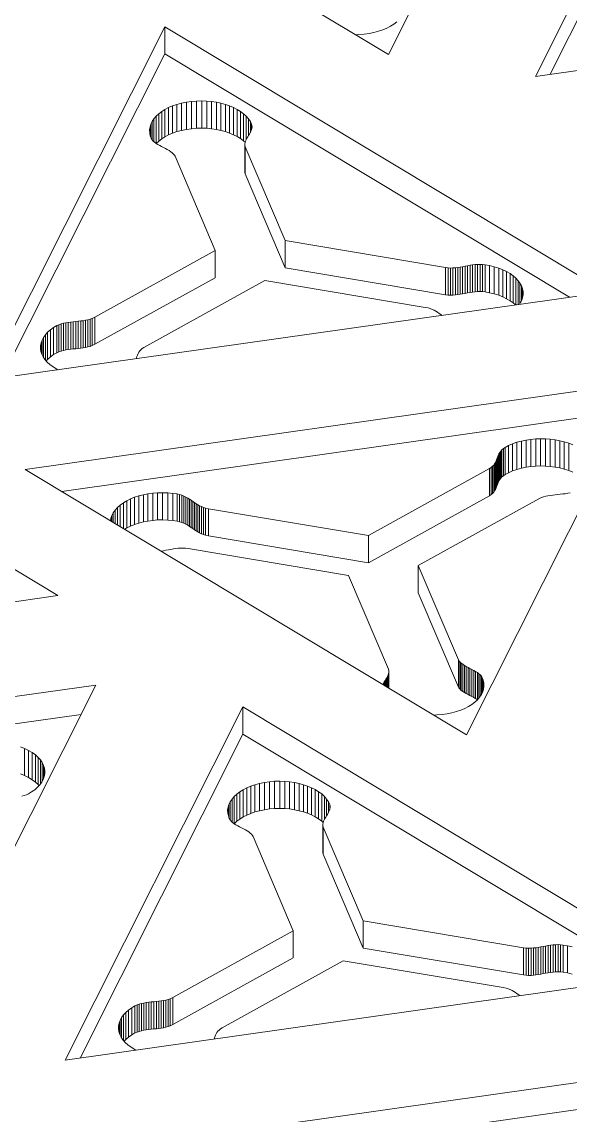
# Model space of a CAD drawing. Header units: inches. Extents: x 4 to 26.1, y 6.7 to 41.9.
# Drawn here: x 12.934 to 13.963, y 15.035 to 17.087 of the extents above; entities that cross this region are included whole.
import ezdxf

# ---------------------------------------------------------------- set-up
doc = ezdxf.new("R2010")
doc.units = ezdxf.units.IN
doc.header["$MEASUREMENT"] = 0
doc.layers.add('rails', color=7, linetype='Continuous', lineweight=35, true_color=0xd4d4d4)

# ---------------------------------------------------------------- blocks, each defined once
blk = doc.blocks.new('A$C382235AA')
at = {"color": 0, "linetype": 'Continuous', "lineweight": 0, "extrusion": (-4.89431e-17, 0.816497, 0.57735)}
for p, q in [((-11.8657, 11.9544), (-12.1992, 11.2913)), ((-11.9231, 11.2503), (-11.5896, 11.9133)), ((-11.5896, 11.8623), (-11.8955, 11.2542)), ((-12.1992, 11.2913), (-13.027, 11.7896)), ((-10.7618, 11.415), (-11.9231, 11.2503)), ((-12.1835, 11.3526), (-12.1891, 11.3484)), ((-12.952, 10.6805), (-12.6185, 11.3435)), ((-12.6185, 11.2925), (-12.6185, 11.3435)), ((-12.6185, 11.3435), (-11.7907, 10.8452)), ((-12.2355, 11.3307), (-12.245, 11.3294)), ((-12.2264, 11.3326), (-12.2355, 11.3307)), ((-12.2177, 11.3349), (-12.2264, 11.3326)), ((-12.2097, 11.3377), (-12.2177, 11.3349)), ((-12.2022, 11.3409), (-12.2097, 11.3377)), ((-12.1953, 11.3445), (-12.2022, 11.3409)), ((-12.1891, 11.3484), (-12.1953, 11.3445)), ((-12.2546, 11.3286), (-12.2609, 11.3284)), ((-12.245, 11.3294), (-12.2546, 11.3286)), ((-12.6185, 11.2925), (-12.9244, 10.6844)), ((-11.8593, 10.8355), (-12.6185, 11.2925)), ((-12.6247, 11.1841), (-12.6185, 11.188)), ((-12.6185, 11.188), (-12.6116, 11.1916)), ((-12.6185, 11.137), (-12.6185, 11.188)), ((-12.6116, 11.1916), (-12.6041, 11.1947)), ((-12.6116, 11.1405), (-12.6116, 11.1916)), ((-12.6041, 11.1947), (-12.596, 11.1975)), ((-12.6041, 11.1437), (-12.6041, 11.1947)), ((-12.596, 11.1975), (-12.5874, 11.1999)), ((-12.596, 11.1465), (-12.596, 11.1975)), ((-12.5874, 11.1999), (-12.5783, 11.2017)), ((-12.5874, 11.1488), (-12.5874, 11.1999)), ((-12.5783, 11.2017), (-12.5687, 11.2031)), ((-12.5783, 11.1507), (-12.5783, 11.2017)), ((-12.5687, 11.2031), (-12.5591, 11.2039)), ((-12.5687, 11.1521), (-12.5687, 11.2031)), ((-12.5591, 11.2039), (-12.5496, 11.2041)), ((-12.5591, 11.1528), (-12.5591, 11.2039)), ((-12.5496, 11.1531), (-12.5496, 11.2041)), ((-12.5496, 11.2041), (-12.5402, 11.2038)), ((-12.5402, 11.1528), (-12.5402, 11.2038)), ((-12.5402, 11.2038), (-12.531, 11.203)), ((-12.531, 11.152), (-12.531, 11.203)), ((-12.531, 11.203), (-12.5221, 11.2017)), ((-12.5221, 11.1506), (-12.5221, 11.2017)), ((-12.5221, 11.2017), (-12.5134, 11.1999)), ((-12.5134, 11.1488), (-12.5134, 11.1999)), ((-12.5134, 11.1999), (-12.5051, 11.1976)), ((-12.5051, 11.1466), (-12.5051, 11.1976)), ((-12.5051, 11.1976), (-12.4972, 11.1949)), ((-12.4972, 11.1439), (-12.4972, 11.1949)), ((-12.4972, 11.1949), (-12.4898, 11.1918)), ((-12.4898, 11.1408), (-12.4898, 11.1918)), ((-12.4898, 11.1918), (-12.4829, 11.1883)), ((-12.4829, 11.1373), (-12.4829, 11.1883)), ((-12.4829, 11.1883), (-12.4766, 11.1844)), ((-12.6425, 11.1657), (-12.6392, 11.1706)), ((-12.6392, 11.1706), (-12.6351, 11.1754)), ((-12.6392, 11.1277), (-12.6392, 11.1706)), ((-12.6351, 11.1754), (-12.6303, 11.1799)), ((-12.6351, 11.1244), (-12.6351, 11.1754)), ((-12.6303, 11.1799), (-12.6247, 11.1841)), ((-12.6303, 11.1288), (-12.6303, 11.1799)), ((-12.6247, 11.1331), (-12.6247, 11.1841)), ((-12.4766, 11.1334), (-12.4766, 11.1844)), ((-12.4766, 11.1844), (-12.4709, 11.1802)), ((-12.4709, 11.1292), (-12.4709, 11.1802)), ((-12.4709, 11.1802), (-12.4659, 11.1756)), ((-12.4659, 11.1321), (-12.4659, 11.1756)), ((-12.4659, 11.1756), (-12.4617, 11.1707)), ((-12.4617, 11.1393), (-12.4617, 11.1707)), ((-12.4617, 11.1707), (-12.4582, 11.1655)), ((-12.6474, 11.1499), (-12.6466, 11.1553)), ((-12.6472, 11.1444), (-12.6474, 11.1499)), ((-12.6466, 11.1553), (-12.645, 11.1606)), ((-12.6466, 11.1415), (-12.6466, 11.1553)), ((-12.645, 11.1606), (-12.6425, 11.1657)), ((-12.645, 11.1359), (-12.645, 11.1606)), ((-12.6425, 11.1312), (-12.6425, 11.1657)), ((-12.596, 11.1465), (-12.6041, 11.1437)), ((-12.5874, 11.1488), (-12.596, 11.1465)), ((-12.5783, 11.1507), (-12.5874, 11.1488)), ((-12.5687, 11.1521), (-12.5783, 11.1507)), ((-12.5591, 11.1528), (-12.5687, 11.1521)), ((-12.5496, 11.1531), (-12.5591, 11.1528)), ((-12.5402, 11.1528), (-12.5496, 11.1531)), ((-12.531, 11.152), (-12.5402, 11.1528)), ((-12.5221, 11.1506), (-12.531, 11.152)), ((-12.5134, 11.1488), (-12.5221, 11.1506)), ((-12.5051, 11.1466), (-12.5134, 11.1488)), ((-12.4972, 11.1439), (-12.5051, 11.1466)), ((-12.4572, 11.1471), (-12.4586, 11.1445)), ((-12.4582, 11.1452), (-12.4582, 11.1655)), ((-12.4582, 11.1655), (-12.4559, 11.1607)), ((-12.4561, 11.1498), (-12.4572, 11.1471)), ((-12.4554, 11.1525), (-12.4561, 11.1498)), ((-12.4559, 11.1506), (-12.4559, 11.1607)), ((-12.4559, 11.1607), (-12.4552, 11.1579)), ((-12.455, 11.1552), (-12.4554, 11.1525)), ((-12.4552, 11.154), (-12.4552, 11.1579)), ((-12.4552, 11.1579), (-12.455, 11.1552)), ((-12.6461, 11.1389), (-12.6472, 11.1444)), ((-12.6443, 11.134), (-12.6461, 11.1389)), ((-12.6426, 11.1313), (-12.6443, 11.134)), ((-12.6405, 11.1288), (-12.6426, 11.1313)), ((-12.6379, 11.1265), (-12.6405, 11.1288)), ((-12.635, 11.1243), (-12.6379, 11.1265)), ((-12.6303, 11.1288), (-12.6351, 11.1244)), ((-12.6247, 11.1331), (-12.6303, 11.1288)), ((-12.6185, 11.137), (-12.6247, 11.1331)), ((-12.6116, 11.1405), (-12.6185, 11.137)), ((-12.6041, 11.1437), (-12.6116, 11.1405)), ((-12.4898, 11.1408), (-12.4972, 11.1439)), ((-12.4829, 11.1373), (-12.4898, 11.1408)), ((-12.4766, 11.1334), (-12.4829, 11.1373)), ((-12.4709, 11.1292), (-12.4766, 11.1334)), ((-12.4681, 11.1266), (-12.4709, 11.1292)), ((-12.4683, 11.1262), (-12.4687, 11.1236)), ((-12.4674, 11.1288), (-12.4683, 11.1262)), ((-12.4663, 11.1314), (-12.4674, 11.1288)), ((-12.4649, 11.134), (-12.4663, 11.1314)), ((-12.4633, 11.1366), (-12.4649, 11.134)), ((-12.4617, 11.1392), (-12.4633, 11.1366)), ((-12.4601, 11.1418), (-12.4617, 11.1392)), ((-12.4586, 11.1445), (-12.4601, 11.1418)), ((-12.6318, 11.1223), (-12.635, 11.1243)), ((-12.6284, 11.1203), (-12.6318, 11.1223)), ((-12.6248, 11.1184), (-12.6284, 11.1203)), ((-12.6212, 11.1165), (-12.6248, 11.1184)), ((-12.6176, 11.1147), (-12.6212, 11.1165)), ((-12.6141, 11.1128), (-12.6176, 11.1147)), ((-12.6108, 11.1108), (-12.6141, 11.1128)), ((-12.6077, 11.1089), (-12.6108, 11.1108)), ((-12.6049, 11.1068), (-12.6077, 11.1089)), ((-12.6025, 11.1045), (-12.6049, 11.1068)), ((-12.4687, 11.0726), (-12.4687, 11.1236)), ((-12.4687, 11.1236), (-12.4687, 11.121)), ((-12.4687, 11.07), (-12.4687, 11.121)), ((-12.4687, 11.121), (-12.4681, 11.1181)), ((-12.4681, 11.0671), (-12.4681, 11.1181)), ((-12.4681, 11.1181), (-12.393, 10.9419)), ((-12.6005, 11.1022), (-12.6025, 11.1045)), ((-12.5996, 11.1004), (-12.6005, 11.1022)), ((-12.5242, 10.9233), (-12.5996, 11.1004)), ((-12.4687, 11.07), (-12.4687, 11.0726)), ((-12.4681, 11.0671), (-12.4687, 11.07)), ((-12.393, 10.8908), (-12.4681, 11.0671)), ((-12.393, 10.8908), (-12.393, 10.9419)), ((-12.393, 10.9419), (-12.0921, 10.8914)), ((-12.7501, 10.7982), (-12.5242, 10.9233)), ((-12.5242, 10.8723), (-12.5242, 10.9233)), ((-12.0921, 10.8403), (-12.393, 10.8908)), ((-12.0921, 10.8403), (-12.0921, 10.8914)), ((-12.0921, 10.8914), (-12.0871, 10.8907)), ((-12.0871, 10.8397), (-12.0871, 10.8907)), ((-12.0871, 10.8907), (-12.0826, 10.8905)), ((-12.0826, 10.8905), (-12.0781, 10.8906)), ((-12.0826, 10.8395), (-12.0826, 10.8905)), ((-12.0781, 10.8906), (-12.0736, 10.891)), ((-12.0781, 10.8396), (-12.0781, 10.8906)), ((-12.0736, 10.891), (-12.069, 10.8915)), ((-12.0736, 10.8399), (-12.0736, 10.891)), ((-12.069, 10.8915), (-12.0645, 10.8922)), ((-12.069, 10.8405), (-12.069, 10.8915)), ((-12.0645, 10.8922), (-12.0599, 10.893)), ((-12.0645, 10.8412), (-12.0645, 10.8922)), ((-12.0599, 10.893), (-12.0553, 10.8939)), ((-12.0599, 10.842), (-12.0599, 10.893)), ((-12.0553, 10.8939), (-12.0507, 10.8947)), ((-12.0553, 10.8429), (-12.0553, 10.8939)), ((-12.0507, 10.8947), (-12.046, 10.8956)), ((-12.0507, 10.8437), (-12.0507, 10.8947)), ((-12.046, 10.8956), (-12.0414, 10.8963)), ((-12.046, 10.8445), (-12.046, 10.8956)), ((-12.0414, 10.8963), (-12.0367, 10.8968)), ((-12.0414, 10.8452), (-12.0414, 10.8963)), ((-12.0367, 10.8968), (-12.032, 10.8972)), ((-12.0367, 10.8458), (-12.0367, 10.8968)), ((-12.032, 10.8972), (-12.0272, 10.8973)), ((-12.032, 10.8462), (-12.032, 10.8972)), ((-12.0272, 10.8463), (-12.0272, 10.8973)), ((-12.0272, 10.8973), (-12.0224, 10.8972)), ((-12.0224, 10.8461), (-12.0224, 10.8972)), ((-12.0224, 10.8972), (-12.0176, 10.8966)), ((-12.0176, 10.8456), (-12.0176, 10.8966)), ((-12.0176, 10.8966), (-12.0094, 10.8951)), ((-12.0094, 10.8441), (-12.0094, 10.8951)), ((-12.0094, 10.8951), (-12.0006, 10.8929)), ((-12.0006, 10.8419), (-12.0006, 10.8929)), ((-12.0006, 10.8929), (-11.9923, 10.8903)), ((-11.9923, 10.8392), (-11.9923, 10.8903)), ((-11.9923, 10.8903), (-11.9846, 10.8872)), ((-11.9846, 10.8362), (-11.9846, 10.8872)), ((-11.9846, 10.8872), (-11.9775, 10.8837)), ((-11.9775, 10.8327), (-11.9775, 10.8837)), ((-11.9775, 10.8837), (-11.971, 10.8799)), ((-11.971, 10.8289), (-11.971, 10.8799)), ((-11.971, 10.8799), (-11.9652, 10.8758)), ((-12.5242, 10.8723), (-12.7501, 10.7472)), ((-12.4309, 10.867), (-12.6579, 10.7413)), ((-12.1302, 10.8166), (-12.4309, 10.867)), ((-11.9652, 10.8248), (-11.9652, 10.8758)), ((-11.9652, 10.8758), (-11.9602, 10.8714)), ((-11.9602, 10.8212), (-11.9602, 10.8714)), ((-11.9602, 10.8714), (-11.9558, 10.8667)), ((-11.9558, 10.8218), (-11.9558, 10.8667)), ((-11.9558, 10.8667), (-11.9523, 10.8618)), ((-11.9523, 10.8236), (-11.9523, 10.8618)), ((-11.9523, 10.8618), (-11.9496, 10.8568)), ((-11.7907, 10.8452), (-12.952, 10.6805)), ((-12.0871, 10.8397), (-12.0921, 10.8403)), ((-12.0826, 10.8395), (-12.0871, 10.8397)), ((-12.0781, 10.8396), (-12.0826, 10.8395)), ((-12.0736, 10.8399), (-12.0781, 10.8396)), ((-12.069, 10.8405), (-12.0736, 10.8399)), ((-12.0645, 10.8412), (-12.069, 10.8405)), ((-12.0599, 10.842), (-12.0645, 10.8412)), ((-12.0553, 10.8429), (-12.0599, 10.842)), ((-12.0507, 10.8437), (-12.0553, 10.8429)), ((-12.046, 10.8445), (-12.0507, 10.8437)), ((-12.0414, 10.8452), (-12.046, 10.8445)), ((-12.0367, 10.8458), (-12.0414, 10.8452)), ((-12.032, 10.8462), (-12.0367, 10.8458)), ((-12.0272, 10.8463), (-12.032, 10.8462)), ((-12.0224, 10.8461), (-12.0272, 10.8463)), ((-12.0176, 10.8456), (-12.0224, 10.8461)), ((-12.0094, 10.8441), (-12.0176, 10.8456)), ((-12.0006, 10.8419), (-12.0094, 10.8441)), ((-11.9923, 10.8392), (-12.0006, 10.8419)), ((-11.9846, 10.8362), (-11.9923, 10.8392)), ((-11.9496, 10.8288), (-11.9496, 10.8568)), ((-11.9496, 10.8568), (-11.9476, 10.8515)), ((-11.9476, 10.8341), (-11.9476, 10.8515)), ((-11.9476, 10.8515), (-11.9466, 10.8462)), ((-11.9465, 10.8408), (-11.9473, 10.8353)), ((-11.9466, 10.8399), (-11.9466, 10.8462)), ((-11.9466, 10.8462), (-11.9465, 10.8408)), ((-11.9775, 10.8327), (-11.9846, 10.8362)), ((-11.971, 10.8289), (-11.9775, 10.8327)), ((-11.9652, 10.8248), (-11.971, 10.8289)), ((-11.961, 10.8211), (-11.9652, 10.8248)), ((-11.9518, 10.8244), (-11.9533, 10.8222)), ((-11.949, 10.8298), (-11.9518, 10.8244)), ((-11.9473, 10.8353), (-11.949, 10.8298)), ((-12.7553, 10.7958), (-12.7501, 10.7982)), ((-12.7501, 10.7472), (-12.7501, 10.7982)), ((-12.1248, 10.8155), (-12.1302, 10.8166)), ((-12.1208, 10.8143), (-12.1248, 10.8155)), ((-12.1171, 10.8128), (-12.1208, 10.8143)), ((-12.1136, 10.8111), (-12.1171, 10.8128)), ((-12.1103, 10.8093), (-12.1136, 10.8111)), ((-12.1071, 10.8073), (-12.1103, 10.8093)), ((-12.104, 10.8052), (-12.1071, 10.8073)), ((-12.1009, 10.8031), (-12.104, 10.8052)), ((-12.0987, 10.8015), (-12.1009, 10.8031)), ((-12.8334, 10.7745), (-12.8274, 10.7788)), ((-12.8274, 10.7788), (-12.8213, 10.7824)), ((-12.8274, 10.7278), (-12.8274, 10.7788)), ((-12.8213, 10.7824), (-12.8175, 10.7841)), ((-12.8213, 10.7314), (-12.8213, 10.7824)), ((-12.8175, 10.7841), (-12.8134, 10.7856)), ((-12.8175, 10.7331), (-12.8175, 10.7841)), ((-12.8134, 10.7856), (-12.8091, 10.7867)), ((-12.8134, 10.7345), (-12.8134, 10.7856)), ((-12.8091, 10.7867), (-12.8047, 10.7877)), ((-12.8091, 10.7357), (-12.8091, 10.7867)), ((-12.8047, 10.7877), (-12.8001, 10.7884)), ((-12.8047, 10.7366), (-12.8047, 10.7877)), ((-12.8001, 10.7884), (-12.7954, 10.789)), ((-12.8001, 10.7374), (-12.8001, 10.7884)), ((-12.7954, 10.789), (-12.7907, 10.7896)), ((-12.7954, 10.738), (-12.7954, 10.789)), ((-12.7907, 10.7896), (-12.7859, 10.79)), ((-12.7907, 10.7385), (-12.7907, 10.7896)), ((-12.7859, 10.79), (-12.7812, 10.7905)), ((-12.7859, 10.739), (-12.7859, 10.79)), ((-12.7812, 10.7905), (-12.7765, 10.791)), ((-12.7812, 10.7395), (-12.7812, 10.7905)), ((-12.7765, 10.791), (-12.7719, 10.7916)), ((-12.7765, 10.74), (-12.7765, 10.791)), ((-12.7719, 10.7916), (-12.7675, 10.7924)), ((-12.7719, 10.7406), (-12.7719, 10.7916)), ((-12.7675, 10.7924), (-12.7632, 10.7933)), ((-12.7675, 10.7413), (-12.7675, 10.7924)), ((-12.7632, 10.7933), (-12.7591, 10.7944)), ((-12.7632, 10.7422), (-12.7632, 10.7933)), ((-12.7591, 10.7944), (-12.7553, 10.7958)), ((-12.7591, 10.7433), (-12.7591, 10.7944)), ((-12.7553, 10.7447), (-12.7553, 10.7958)), ((-13.6474, 10.7738), (-12.8196, 10.2755)), ((-12.8492, 10.7551), (-12.8465, 10.7602)), ((-12.8465, 10.7602), (-12.843, 10.7652)), ((-12.8465, 10.7228), (-12.8465, 10.7602)), ((-12.843, 10.7652), (-12.8387, 10.7699)), ((-12.843, 10.7178), (-12.843, 10.7652)), ((-12.8387, 10.7699), (-12.8334, 10.7745)), ((-12.8387, 10.7189), (-12.8387, 10.7699)), ((-12.8334, 10.7235), (-12.8334, 10.7745)), ((-12.852, 10.7446), (-12.851, 10.7499)), ((-12.852, 10.7387), (-12.852, 10.7446)), ((-12.852, 10.7393), (-12.852, 10.7446)), ((-12.8513, 10.734), (-12.852, 10.7393)), ((-12.851, 10.7499), (-12.8492, 10.7551)), ((-12.851, 10.7332), (-12.851, 10.7499)), ((-12.8492, 10.728), (-12.8492, 10.7551)), ((-12.8091, 10.7357), (-12.8134, 10.7345)), ((-12.8047, 10.7366), (-12.8091, 10.7357)), ((-12.8001, 10.7374), (-12.8047, 10.7366)), ((-12.7954, 10.738), (-12.8001, 10.7374)), ((-12.7907, 10.7385), (-12.7954, 10.738)), ((-12.7859, 10.739), (-12.7907, 10.7385)), ((-12.7812, 10.7395), (-12.7859, 10.739)), ((-12.7765, 10.74), (-12.7812, 10.7395)), ((-12.7719, 10.7406), (-12.7765, 10.74)), ((-12.7675, 10.7413), (-12.7719, 10.7406)), ((-12.7632, 10.7422), (-12.7675, 10.7413)), ((-12.7591, 10.7433), (-12.7632, 10.7422)), ((-12.7553, 10.7447), (-12.7591, 10.7433)), ((-12.7501, 10.7472), (-12.7553, 10.7447)), ((-12.6636, 10.737), (-12.6657, 10.7347)), ((-12.6611, 10.7392), (-12.6636, 10.737)), ((-12.6579, 10.7413), (-12.6611, 10.7392)), ((-12.8496, 10.7288), (-12.8513, 10.734)), ((-12.8471, 10.7237), (-12.8496, 10.7288)), ((-12.8438, 10.7187), (-12.8471, 10.7237)), ((-12.8395, 10.7138), (-12.8438, 10.7187)), ((-12.8387, 10.7189), (-12.8414, 10.7159)), ((-12.8334, 10.7235), (-12.8387, 10.7189)), ((-12.8274, 10.7278), (-12.8334, 10.7235)), ((-12.8213, 10.7314), (-12.8274, 10.7278)), ((-12.8175, 10.7331), (-12.8213, 10.7314)), ((-12.8134, 10.7345), (-12.8175, 10.7331)), ((-12.6722, 10.7217), (-12.6728, 10.7201)), ((-12.6712, 10.7244), (-12.6722, 10.7217)), ((-12.6701, 10.7271), (-12.6712, 10.7244)), ((-12.6689, 10.7297), (-12.6701, 10.7271)), ((-12.6674, 10.7323), (-12.6689, 10.7297)), ((-12.6657, 10.7347), (-12.6674, 10.7323)), ((-12.8344, 10.7092), (-12.8395, 10.7138)), ((-12.8284, 10.7048), (-12.8344, 10.7092)), ((-12.8216, 10.7007), (-12.8284, 10.7048)), ((-12.819, 10.6994), (-12.8216, 10.7007)), ((-12.8806, 10.5124), (-11.7193, 10.6771)), ((-11.7193, 10.6771), (-12.0528, 10.0141)), ((-11.747, 10.6222), (-12.812, 10.4711)), ((-11.9861, 10.5493), (-11.9835, 10.5516)), ((-11.9835, 10.5516), (-11.9803, 10.5537)), ((-11.9835, 10.5005), (-11.9835, 10.5516)), ((-11.9803, 10.5537), (-11.9739, 10.5571)), ((-11.9803, 10.5027), (-11.9803, 10.5537)), ((-11.9739, 10.5571), (-11.9661, 10.5604)), ((-11.9739, 10.506), (-11.9739, 10.5571)), ((-11.9661, 10.5604), (-11.958, 10.5632)), ((-11.9661, 10.5094), (-11.9661, 10.5604)), ((-11.958, 10.5632), (-11.9495, 10.5655)), ((-11.958, 10.5122), (-11.958, 10.5632)), ((-11.9495, 10.5655), (-11.9408, 10.5674)), ((-11.9495, 10.5145), (-11.9495, 10.5655)), ((-11.9408, 10.5674), (-11.9319, 10.5687)), ((-11.9408, 10.5163), (-11.9408, 10.5674)), ((-11.9319, 10.5687), (-11.9228, 10.5695)), ((-11.9319, 10.5177), (-11.9319, 10.5687)), ((-11.9228, 10.5695), (-11.9136, 10.5698)), ((-11.9228, 10.5185), (-11.9228, 10.5695)), ((-11.9136, 10.5188), (-11.9136, 10.5698)), ((-11.9136, 10.5698), (-11.9045, 10.5697)), ((-11.9045, 10.5186), (-11.9045, 10.5697)), ((-11.9045, 10.5697), (-11.8954, 10.569)), ((-11.8954, 10.518), (-11.8954, 10.569)), ((-11.8954, 10.569), (-11.8864, 10.5678)), ((-11.8864, 10.5168), (-11.8864, 10.5678)), ((-11.8864, 10.5678), (-11.8776, 10.5662)), ((-11.8776, 10.5151), (-11.8776, 10.5662)), ((-11.8776, 10.5662), (-11.8691, 10.564)), ((-11.8691, 10.513), (-11.8691, 10.564)), ((-11.8691, 10.564), (-11.8608, 10.5614)), ((-11.8608, 10.5103), (-11.8608, 10.5614)), ((-11.8608, 10.5614), (-11.853, 10.5582)), ((-11.9972, 10.5282), (-11.9961, 10.5309)), ((-11.9961, 10.5309), (-11.9951, 10.5336)), ((-11.9961, 10.4798), (-11.9961, 10.5309)), ((-11.9951, 10.5336), (-11.9941, 10.5363)), ((-11.9951, 10.4825), (-11.9951, 10.5336)), ((-11.9941, 10.5363), (-11.993, 10.539)), ((-11.9941, 10.4853), (-11.9941, 10.5363)), ((-11.993, 10.539), (-11.9917, 10.5417)), ((-11.993, 10.488), (-11.993, 10.539)), ((-11.9917, 10.5417), (-11.9902, 10.5443)), ((-11.9917, 10.4907), (-11.9917, 10.5417)), ((-11.9902, 10.5443), (-11.9883, 10.5468)), ((-11.9902, 10.4933), (-11.9902, 10.5443)), ((-11.9883, 10.5468), (-11.9861, 10.5493)), ((-11.9883, 10.4958), (-11.9883, 10.5468)), ((-11.9861, 10.4982), (-11.9861, 10.5493)), ((-12.0528, 10.0141), (-12.8806, 10.5124)), ((-12.2364, 10.3882), (-12.0094, 10.5139)), ((-12.0094, 10.5139), (-12.0062, 10.5161)), ((-12.0094, 10.4629), (-12.0094, 10.5139)), ((-12.0062, 10.5161), (-12.0037, 10.5182)), ((-12.0062, 10.465), (-12.0062, 10.5161)), ((-12.0037, 10.5182), (-12.0016, 10.5206)), ((-12.0037, 10.4672), (-12.0037, 10.5182)), ((-12.0016, 10.5206), (-11.9999, 10.523)), ((-12.0016, 10.4695), (-12.0016, 10.5206)), ((-11.9999, 10.523), (-11.9984, 10.5256)), ((-11.9999, 10.472), (-11.9999, 10.523)), ((-11.9984, 10.5256), (-11.9972, 10.5282)), ((-11.9984, 10.4745), (-11.9984, 10.5256)), ((-11.9972, 10.4771), (-11.9972, 10.5282)), ((-11.958, 10.5122), (-11.9661, 10.5094)), ((-11.9495, 10.5145), (-11.958, 10.5122)), ((-11.9408, 10.5163), (-11.9495, 10.5145)), ((-11.9319, 10.5177), (-11.9408, 10.5163)), ((-11.9228, 10.5185), (-11.9319, 10.5177)), ((-11.9136, 10.5188), (-11.9228, 10.5185)), ((-11.9045, 10.5186), (-11.9136, 10.5188)), ((-11.8954, 10.518), (-11.9045, 10.5186)), ((-11.8864, 10.5168), (-11.8954, 10.518)), ((-11.8776, 10.5151), (-11.8864, 10.5168)), ((-11.8691, 10.513), (-11.8776, 10.5151)), ((-11.8608, 10.5103), (-11.8691, 10.513)), ((-11.853, 10.5072), (-11.8608, 10.5103)), ((-11.9917, 10.4907), (-11.993, 10.488)), ((-11.9902, 10.4933), (-11.9917, 10.4907)), ((-11.9883, 10.4958), (-11.9902, 10.4933)), ((-11.9861, 10.4982), (-11.9883, 10.4958)), ((-11.9835, 10.5005), (-11.9861, 10.4982)), ((-11.9803, 10.5027), (-11.9835, 10.5005)), ((-11.9739, 10.506), (-11.9803, 10.5027)), ((-11.9661, 10.5094), (-11.9739, 10.506)), ((-12.6323, 10.4684), (-12.6229, 10.4686)), ((-12.6229, 10.4176), (-12.6229, 10.4686)), ((-12.6229, 10.4686), (-12.6134, 10.4683)), ((-12.0016, 10.4695), (-12.0037, 10.4672)), ((-11.9999, 10.472), (-12.0016, 10.4695)), ((-11.9984, 10.4745), (-11.9999, 10.472)), ((-11.9972, 10.4771), (-11.9984, 10.4745)), ((-11.9961, 10.4798), (-11.9972, 10.4771)), ((-11.9951, 10.4825), (-11.9961, 10.4798)), ((-11.9941, 10.4853), (-11.9951, 10.4825)), ((-11.993, 10.488), (-11.9941, 10.4853)), ((-11.8582, 10.4685), (-11.8626, 10.4676)), ((-12.7023, 10.4455), (-12.6965, 10.4497)), ((-12.6965, 10.4497), (-12.69, 10.4535)), ((-12.6965, 10.4016), (-12.6965, 10.4497)), ((-12.69, 10.4535), (-12.683, 10.457)), ((-12.69, 10.4025), (-12.69, 10.4535)), ((-12.683, 10.457), (-12.6755, 10.46)), ((-12.683, 10.4059), (-12.683, 10.457)), ((-12.6755, 10.46), (-12.6675, 10.4626)), ((-12.6755, 10.409), (-12.6755, 10.46)), ((-12.6675, 10.4626), (-12.6591, 10.4648)), ((-12.6675, 10.4116), (-12.6675, 10.4626)), ((-12.6591, 10.4648), (-12.6504, 10.4665)), ((-12.6591, 10.4137), (-12.6591, 10.4648)), ((-12.6504, 10.4665), (-12.6415, 10.4677)), ((-12.6504, 10.4154), (-12.6504, 10.4665)), ((-12.6415, 10.4677), (-12.6323, 10.4684)), ((-12.6415, 10.4167), (-12.6415, 10.4677)), ((-12.6323, 10.4174), (-12.6323, 10.4684)), ((-12.6134, 10.4173), (-12.6134, 10.4683)), ((-12.6134, 10.4683), (-12.6039, 10.4674)), ((-12.6039, 10.4164), (-12.6039, 10.4674)), ((-12.6039, 10.4674), (-12.5956, 10.4662)), ((-12.5956, 10.4151), (-12.5956, 10.4662)), ((-12.5956, 10.4662), (-12.591, 10.4651)), ((-12.591, 10.4141), (-12.591, 10.4651)), ((-12.591, 10.4651), (-12.5868, 10.4638)), ((-12.5868, 10.4128), (-12.5868, 10.4638)), ((-12.5868, 10.4638), (-12.5829, 10.4622)), ((-12.5829, 10.4112), (-12.5829, 10.4622)), ((-12.5829, 10.4622), (-12.5793, 10.4604)), ((-12.5793, 10.4094), (-12.5793, 10.4604)), ((-12.5793, 10.4604), (-12.5759, 10.4585)), ((-12.5759, 10.4075), (-12.5759, 10.4585)), ((-12.5759, 10.4585), (-12.5726, 10.4565)), ((-12.5726, 10.4054), (-12.5726, 10.4565)), ((-12.5726, 10.4565), (-12.5695, 10.4544)), ((-12.5695, 10.4033), (-12.5695, 10.4544)), ((-12.5695, 10.4544), (-12.5664, 10.4522)), ((-12.5664, 10.4012), (-12.5664, 10.4522)), ((-12.5664, 10.4522), (-12.5633, 10.4501)), ((-12.5633, 10.399), (-12.5633, 10.4501)), ((-12.5633, 10.4501), (-12.5602, 10.448)), ((-12.0094, 10.4629), (-12.2364, 10.3372)), ((-11.9172, 10.457), (-12.1431, 10.3319)), ((-12.0062, 10.465), (-12.0094, 10.4629)), ((-12.0037, 10.4672), (-12.0062, 10.465)), ((-11.912, 10.4595), (-11.9172, 10.457)), ((-11.9081, 10.4609), (-11.912, 10.4595)), ((-11.9041, 10.462), (-11.9081, 10.4609)), ((-11.8998, 10.4629), (-11.9041, 10.462)), ((-11.8954, 10.4636), (-11.8998, 10.4629)), ((-11.8908, 10.4642), (-11.8954, 10.4636)), ((-11.8861, 10.4647), (-11.8908, 10.4642)), ((-11.8814, 10.4652), (-11.8861, 10.4647)), ((-11.8766, 10.4657), (-11.8814, 10.4652)), ((-11.8719, 10.4662), (-11.8766, 10.4657)), ((-11.8672, 10.4668), (-11.8719, 10.4662)), ((-11.8626, 10.4676), (-11.8672, 10.4668)), ((-12.7183, 10.4255), (-12.7155, 10.4309)), ((-12.7155, 10.4309), (-12.7119, 10.4361)), ((-12.7155, 10.413), (-12.7155, 10.4309)), ((-12.7119, 10.4361), (-12.7075, 10.441)), ((-12.7119, 10.4108), (-12.7119, 10.4361)), ((-12.7075, 10.441), (-12.7023, 10.4455)), ((-12.7075, 10.4082), (-12.7075, 10.441)), ((-12.7023, 10.4051), (-12.7023, 10.4455)), ((-12.5602, 10.3969), (-12.5602, 10.448)), ((-12.5602, 10.448), (-12.557, 10.446)), ((-12.557, 10.395), (-12.557, 10.446)), ((-12.557, 10.446), (-12.5537, 10.4441)), ((-12.5537, 10.3931), (-12.5537, 10.4441)), ((-12.5537, 10.4441), (-12.5502, 10.4424)), ((-12.5502, 10.3914), (-12.5502, 10.4424)), ((-12.5502, 10.4424), (-12.5464, 10.441)), ((-12.5464, 10.3899), (-12.5464, 10.441)), ((-12.5464, 10.441), (-12.5425, 10.4398)), ((-12.5425, 10.3887), (-12.5425, 10.4398)), ((-12.5425, 10.4398), (-12.5371, 10.4386)), ((-12.5371, 10.3876), (-12.5371, 10.4386)), ((-12.5371, 10.4386), (-12.2364, 10.3882)), ((-12.7206, 10.4161), (-12.72, 10.42)), ((-12.72, 10.42), (-12.7183, 10.4255)), ((-12.72, 10.4157), (-12.72, 10.42)), ((-12.7183, 10.4146), (-12.7183, 10.4255)), ((-12.6755, 10.409), (-12.683, 10.4059)), ((-12.6675, 10.4116), (-12.6755, 10.409)), ((-12.6591, 10.4137), (-12.6675, 10.4116)), ((-12.6504, 10.4154), (-12.6591, 10.4137)), ((-12.6415, 10.4167), (-12.6504, 10.4154)), ((-12.6323, 10.4174), (-12.6415, 10.4167)), ((-12.6229, 10.4176), (-12.6323, 10.4174)), ((-12.6134, 10.4173), (-12.6229, 10.4176)), ((-12.6039, 10.4164), (-12.6134, 10.4173)), ((-12.5956, 10.4151), (-12.6039, 10.4164)), ((-12.591, 10.4141), (-12.5956, 10.4151)), ((-12.5868, 10.4128), (-12.591, 10.4141)), ((-12.5829, 10.4112), (-12.5868, 10.4128)), ((-12.5793, 10.4094), (-12.5829, 10.4112)), ((-12.5759, 10.4075), (-12.5793, 10.4094)), ((-12.5726, 10.4054), (-12.5759, 10.4075)), ((-12.69, 10.4025), (-12.6941, 10.4001)), ((-12.683, 10.4059), (-12.69, 10.4025)), ((-12.5695, 10.4033), (-12.5726, 10.4054)), ((-12.5664, 10.4012), (-12.5695, 10.4033)), ((-12.5633, 10.399), (-12.5664, 10.4012)), ((-12.5602, 10.3969), (-12.5633, 10.399)), ((-12.557, 10.395), (-12.5602, 10.3969)), ((-12.5537, 10.3931), (-12.557, 10.395)), ((-12.5502, 10.3914), (-12.5537, 10.3931)), ((-12.5464, 10.3899), (-12.5502, 10.3914)), ((-12.5425, 10.3887), (-12.5464, 10.3899)), ((-12.5371, 10.3876), (-12.5425, 10.3887)), ((-12.2364, 10.3372), (-12.5371, 10.3876)), ((-12.2364, 10.3372), (-12.2364, 10.3882)), ((-12.6212, 10.3597), (-12.6258, 10.359)), ((-12.6166, 10.3605), (-12.6212, 10.3597)), ((-12.612, 10.3614), (-12.6166, 10.3605)), ((-12.6074, 10.3622), (-12.612, 10.3614)), ((-12.6028, 10.363), (-12.6074, 10.3622)), ((-12.5983, 10.3638), (-12.6028, 10.363)), ((-12.5937, 10.3643), (-12.5983, 10.3638)), ((-12.5892, 10.3646), (-12.5937, 10.3643)), ((-12.5847, 10.3647), (-12.5892, 10.3646)), ((-12.5802, 10.3645), (-12.5847, 10.3647)), ((-12.5752, 10.3639), (-12.5802, 10.3645)), ((-12.2743, 10.3134), (-12.5752, 10.3639)), ((-12.1431, 10.2809), (-12.1431, 10.3319)), ((-12.1431, 10.3319), (-12.0677, 10.1549)), ((-12.1992, 10.1372), (-12.2743, 10.3134)), ((-12.8196, 10.2755), (-13.9809, 10.1107)), ((-12.0677, 10.1038), (-12.1431, 10.2809)), ((-12.0677, 10.1038), (-12.0677, 10.1549)), ((-12.0677, 10.1549), (-12.0668, 10.1531)), ((-12.0668, 10.102), (-12.0668, 10.1531)), ((-12.0668, 10.1531), (-12.0648, 10.1507)), ((-12.0648, 10.0997), (-12.0648, 10.1507)), ((-12.0648, 10.1507), (-12.0624, 10.1485)), ((-12.0624, 10.0975), (-12.0624, 10.1485)), ((-12.0624, 10.1485), (-12.0596, 10.1464)), ((-12.0596, 10.0954), (-12.0596, 10.1464)), ((-12.0596, 10.1464), (-12.0565, 10.1444)), ((-12.0565, 10.0934), (-12.0565, 10.1444)), ((-12.0565, 10.1444), (-12.0532, 10.1425)), ((-12.0532, 10.0915), (-12.0532, 10.1425)), ((-12.0532, 10.1425), (-12.0497, 10.1406)), ((-12.0497, 10.0896), (-12.0497, 10.1406)), ((-12.0497, 10.1406), (-12.0461, 10.1387)), ((-12.204, 10.1186), (-12.2024, 10.1212)), ((-12.2024, 10.1212), (-12.201, 10.1238)), ((-12.2024, 10.1042), (-12.2024, 10.1212)), ((-12.201, 10.1238), (-12.1999, 10.1264)), ((-12.201, 10.1033), (-12.201, 10.1238)), ((-12.1999, 10.1264), (-12.199, 10.129)), ((-12.1999, 10.1026), (-12.1999, 10.1264)), ((-12.1986, 10.1343), (-12.1992, 10.1372)), ((-12.199, 10.129), (-12.1986, 10.1317)), ((-12.199, 10.1021), (-12.199, 10.129)), ((-12.1986, 10.1317), (-12.1986, 10.1343)), ((-12.1986, 10.1018), (-12.1986, 10.1317)), ((-12.0461, 10.0877), (-12.0461, 10.1387)), ((-12.0461, 10.1387), (-12.0424, 10.1369)), ((-12.0424, 10.0858), (-12.0424, 10.1369)), ((-12.0424, 10.1369), (-12.0389, 10.135)), ((-12.0389, 10.0839), (-12.0389, 10.135)), ((-12.0389, 10.135), (-12.0355, 10.133)), ((-12.0355, 10.082), (-12.0355, 10.133)), ((-12.0355, 10.133), (-12.0323, 10.1309)), ((-12.0323, 10.0799), (-12.0323, 10.1309)), ((-12.0323, 10.1309), (-12.0294, 10.1287)), ((-12.0294, 10.0832), (-12.0294, 10.1287)), ((-12.0294, 10.1287), (-12.0268, 10.1264)), ((-12.0268, 10.0866), (-12.0268, 10.1264)), ((-12.0268, 10.1264), (-12.0247, 10.1239)), ((-12.0247, 10.0899), (-12.0247, 10.1239)), ((-12.0247, 10.1239), (-12.023, 10.1213)), ((-12.023, 10.0932), (-12.023, 10.1213)), ((-12.023, 10.1213), (-12.0212, 10.1164)), ((-13.9095, 9.9426), (-12.7482, 10.1074)), ((-12.7482, 10.1074), (-13.0817, 9.4443)), ((-12.2098, 10.1086), (-12.2087, 10.1108)), ((-12.2087, 10.1108), (-12.2072, 10.1134)), ((-12.2087, 10.108), (-12.2087, 10.1108)), ((-12.2072, 10.1134), (-12.2056, 10.116)), ((-12.2072, 10.107), (-12.2072, 10.1134)), ((-12.2056, 10.116), (-12.204, 10.1186)), ((-12.2056, 10.1061), (-12.2056, 10.116)), ((-12.204, 10.1051), (-12.204, 10.1186)), ((-12.0668, 10.102), (-12.0677, 10.1038)), ((-12.0648, 10.0997), (-12.0668, 10.102)), ((-12.0624, 10.0975), (-12.0648, 10.0997)), ((-12.0207, 10.1), (-12.0223, 10.0947)), ((-12.0212, 10.0983), (-12.0212, 10.1164)), ((-12.0212, 10.1164), (-12.0201, 10.1109)), ((-12.0199, 10.1054), (-12.0207, 10.1)), ((-12.0201, 10.1042), (-12.0201, 10.1109)), ((-12.0201, 10.1109), (-12.0199, 10.1054)), ((-12.0596, 10.0954), (-12.0624, 10.0975)), ((-12.0565, 10.0934), (-12.0596, 10.0954)), ((-12.0532, 10.0915), (-12.0565, 10.0934)), ((-12.0497, 10.0896), (-12.0532, 10.0915)), ((-12.0461, 10.0877), (-12.0497, 10.0896)), ((-12.0424, 10.0858), (-12.0461, 10.0877)), ((-12.0389, 10.0839), (-12.0424, 10.0858)), ((-12.0355, 10.082), (-12.0389, 10.0839)), ((-12.0322, 10.0799), (-12.037, 10.0754)), ((-12.0323, 10.0799), (-12.0355, 10.082)), ((-12.0322, 10.0799), (-12.0323, 10.0799)), ((-12.0281, 10.0846), (-12.0322, 10.0799)), ((-12.0248, 10.0896), (-12.0281, 10.0846)), ((-12.0223, 10.0947), (-12.0248, 10.0896)), ((-12.8056, 9.4033), (-12.4721, 10.0663)), ((-12.4721, 10.0153), (-12.4721, 10.0663)), ((-12.4721, 10.0663), (-11.6443, 9.568)), ((-12.0632, 10.0605), (-12.0713, 10.0577)), ((-12.0557, 10.0637), (-12.0632, 10.0605)), ((-12.0488, 10.0673), (-12.0557, 10.0637)), ((-12.0426, 10.0712), (-12.0488, 10.0673)), ((-12.037, 10.0754), (-12.0426, 10.0712)), ((-12.7759, 10.0524), (-13.8409, 9.9013)), ((-12.1082, 10.0514), (-12.1145, 10.0512)), ((-12.0986, 10.0522), (-12.1082, 10.0514)), ((-12.089, 10.0535), (-12.0986, 10.0522)), ((-12.0799, 10.0554), (-12.089, 10.0535)), ((-12.0713, 10.0577), (-12.0799, 10.0554)), ((-12.4721, 10.0153), (-12.7779, 9.4072)), ((-11.7129, 9.5583), (-12.4721, 10.0153)), ((-12.8897, 9.9916), (-12.8819, 9.9885)), ((-12.8819, 9.9375), (-12.8819, 9.9885)), ((-12.8819, 9.9885), (-12.8745, 9.9849)), ((-12.8745, 9.9338), (-12.8745, 9.9849)), ((-12.8745, 9.9849), (-12.8677, 9.9808)), ((-12.8677, 9.9297), (-12.8677, 9.9808)), ((-12.8677, 9.9808), (-12.8617, 9.9764)), ((-12.8617, 9.9253), (-12.8617, 9.9764)), ((-12.8617, 9.9764), (-12.8566, 9.9717)), ((-12.8566, 9.9207), (-12.8566, 9.9717)), ((-12.8566, 9.9717), (-12.8524, 9.9669)), ((-12.8524, 9.9214), (-12.8524, 9.9669)), ((-12.8524, 9.9669), (-12.849, 9.9619)), ((-12.849, 9.9264), (-12.849, 9.9619)), ((-12.849, 9.9619), (-12.8465, 9.9567)), ((-12.8465, 9.9316), (-12.8465, 9.9567)), ((-12.8465, 9.9567), (-12.8449, 9.9515)), ((-12.8819, 9.9375), (-12.8897, 9.9406)), ((-12.8745, 9.9338), (-12.8819, 9.9375)), ((-12.8451, 9.9356), (-12.8469, 9.9304)), ((-12.8442, 9.9409), (-12.8451, 9.9356)), ((-12.8449, 9.9371), (-12.8449, 9.9515)), ((-12.8449, 9.9515), (-12.8441, 9.9462)), ((-12.8441, 9.9462), (-12.8442, 9.9409)), ((-12.8677, 9.9297), (-12.8745, 9.9338)), ((-12.8617, 9.9253), (-12.8677, 9.9297)), ((-12.8575, 9.9156), (-12.8627, 9.911)), ((-12.8566, 9.9207), (-12.8617, 9.9253)), ((-12.8531, 9.9204), (-12.8575, 9.9156)), ((-12.8548, 9.9186), (-12.8566, 9.9207)), ((-12.8496, 9.9253), (-12.8531, 9.9204)), ((-12.8469, 9.9304), (-12.8496, 9.9253)), ((-12.472, 9.9108), (-12.4651, 9.9144)), ((-12.4651, 9.9144), (-12.4576, 9.9175)), ((-12.4651, 9.8633), (-12.4651, 9.9144)), ((-12.4576, 9.9175), (-12.4496, 9.9203)), ((-12.4576, 9.8665), (-12.4576, 9.9175)), ((-12.4496, 9.9203), (-12.4409, 9.9227)), ((-12.4496, 9.8693), (-12.4496, 9.9203)), ((-12.4409, 9.9227), (-12.4318, 9.9245)), ((-12.4409, 9.8716), (-12.4409, 9.9227)), ((-12.4318, 9.9245), (-12.4223, 9.9259)), ((-12.4318, 9.8735), (-12.4318, 9.9245)), ((-12.4223, 9.9259), (-12.4127, 9.9267)), ((-12.4223, 9.8749), (-12.4223, 9.9259)), ((-12.4127, 9.9267), (-12.4032, 9.9269)), ((-12.4127, 9.8756), (-12.4127, 9.9267)), ((-12.4032, 9.8759), (-12.4032, 9.9269)), ((-12.4032, 9.9269), (-12.3938, 9.9266)), ((-12.3938, 9.8756), (-12.3938, 9.9266)), ((-12.3938, 9.9266), (-12.3846, 9.9258)), ((-12.3846, 9.8748), (-12.3846, 9.9258)), ((-12.3846, 9.9258), (-12.3756, 9.9245)), ((-12.3756, 9.8734), (-12.3756, 9.9245)), ((-12.3756, 9.9245), (-12.3669, 9.9227)), ((-12.3669, 9.8716), (-12.3669, 9.9227)), ((-12.3669, 9.9227), (-12.3586, 9.9204)), ((-12.3586, 9.8694), (-12.3586, 9.9204)), ((-12.3586, 9.9204), (-12.3508, 9.9177)), ((-12.3508, 9.8667), (-12.3508, 9.9177)), ((-12.3508, 9.9177), (-12.3433, 9.9146)), ((-12.3433, 9.8636), (-12.3433, 9.9146)), ((-12.3433, 9.9146), (-12.3364, 9.9111)), ((-12.8827, 9.9), (-12.887, 9.8988)), ((-12.8786, 9.9014), (-12.8827, 9.9)), ((-12.8748, 9.9031), (-12.8786, 9.9014)), ((-12.8688, 9.9067), (-12.8748, 9.9031)), ((-12.8627, 9.911), (-12.8688, 9.9067)), ((-12.4927, 9.8934), (-12.4886, 9.8982)), ((-12.4886, 9.8982), (-12.4838, 9.9027)), ((-12.4886, 9.8472), (-12.4886, 9.8982)), ((-12.4838, 9.9027), (-12.4782, 9.9069)), ((-12.4838, 9.8516), (-12.4838, 9.9027)), ((-12.4782, 9.9069), (-12.472, 9.9108)), ((-12.4782, 9.8559), (-12.4782, 9.9069)), ((-12.472, 9.8598), (-12.472, 9.9108)), ((-12.3364, 9.8601), (-12.3364, 9.9111)), ((-12.3364, 9.9111), (-12.3301, 9.9072)), ((-12.3301, 9.8562), (-12.3301, 9.9072)), ((-12.3301, 9.9072), (-12.3244, 9.903)), ((-12.3244, 9.852), (-12.3244, 9.903)), ((-12.3244, 9.903), (-12.3194, 9.8984)), ((-12.3194, 9.8549), (-12.3194, 9.8984)), ((-12.3194, 9.8984), (-12.3152, 9.8935)), ((-12.5009, 9.8727), (-12.5002, 9.8781)), ((-12.5002, 9.8781), (-12.4985, 9.8833)), ((-12.5002, 9.8643), (-12.5002, 9.8781)), ((-12.4985, 9.8833), (-12.496, 9.8885)), ((-12.4985, 9.8587), (-12.4985, 9.8833)), ((-12.496, 9.8885), (-12.4927, 9.8934)), ((-12.496, 9.8539), (-12.496, 9.8885)), ((-12.4927, 9.8504), (-12.4927, 9.8934)), ((-12.4318, 9.8735), (-12.4409, 9.8716)), ((-12.4223, 9.8749), (-12.4318, 9.8735)), ((-12.4127, 9.8756), (-12.4223, 9.8749)), ((-12.4032, 9.8759), (-12.4127, 9.8756)), ((-12.3938, 9.8756), (-12.4032, 9.8759)), ((-12.3846, 9.8748), (-12.3938, 9.8756)), ((-12.3756, 9.8734), (-12.3846, 9.8748)), ((-12.3669, 9.8716), (-12.3756, 9.8734)), ((-12.3152, 9.8621), (-12.3152, 9.8935)), ((-12.3152, 9.8935), (-12.3117, 9.8883)), ((-12.3117, 9.868), (-12.3117, 9.8883)), ((-12.3117, 9.8883), (-12.3094, 9.8835)), ((-12.3089, 9.8753), (-12.3097, 9.8726)), ((-12.3094, 9.8734), (-12.3094, 9.8835)), ((-12.3094, 9.8835), (-12.3087, 9.8807)), ((-12.3086, 9.878), (-12.3089, 9.8753)), ((-12.3087, 9.8768), (-12.3087, 9.8807)), ((-12.3087, 9.8807), (-12.3086, 9.878)), ((-12.5007, 9.8672), (-12.5009, 9.8727)), ((-12.4996, 9.8617), (-12.5007, 9.8672)), ((-12.4978, 9.8568), (-12.4996, 9.8617)), ((-12.4962, 9.8541), (-12.4978, 9.8568)), ((-12.494, 9.8516), (-12.4962, 9.8541)), ((-12.4782, 9.8559), (-12.4838, 9.8516)), ((-12.472, 9.8598), (-12.4782, 9.8559)), ((-12.4651, 9.8633), (-12.472, 9.8598)), ((-12.4576, 9.8665), (-12.4651, 9.8633)), ((-12.4496, 9.8693), (-12.4576, 9.8665)), ((-12.4409, 9.8716), (-12.4496, 9.8693)), ((-12.3586, 9.8694), (-12.3669, 9.8716)), ((-12.3508, 9.8667), (-12.3586, 9.8694)), ((-12.3433, 9.8636), (-12.3508, 9.8667)), ((-12.3364, 9.8601), (-12.3433, 9.8636)), ((-12.3301, 9.8562), (-12.3364, 9.8601)), ((-12.3244, 9.852), (-12.3301, 9.8562)), ((-12.3198, 9.8542), (-12.321, 9.8516)), ((-12.3184, 9.8568), (-12.3198, 9.8542)), ((-12.3168, 9.8594), (-12.3184, 9.8568)), ((-12.3152, 9.862), (-12.3168, 9.8594)), ((-12.3136, 9.8646), (-12.3152, 9.862)), ((-12.3121, 9.8673), (-12.3136, 9.8646)), ((-12.3108, 9.8699), (-12.3121, 9.8673)), ((-12.3097, 9.8726), (-12.3108, 9.8699)), ((-12.4915, 9.8493), (-12.494, 9.8516)), ((-12.4885, 9.8471), (-12.4915, 9.8493)), ((-12.4838, 9.8516), (-12.4886, 9.8472)), ((-12.4853, 9.8451), (-12.4885, 9.8471)), ((-12.4819, 9.8431), (-12.4853, 9.8451)), ((-12.4784, 9.8412), (-12.4819, 9.8431)), ((-12.4748, 9.8393), (-12.4784, 9.8412)), ((-12.4712, 9.8375), (-12.4748, 9.8393)), ((-12.4677, 9.8356), (-12.4712, 9.8375)), ((-12.4643, 9.8336), (-12.4677, 9.8356)), ((-12.4612, 9.8317), (-12.4643, 9.8336)), ((-12.3217, 9.8494), (-12.3244, 9.852)), ((-12.3218, 9.849), (-12.3223, 9.8464)), ((-12.3223, 9.7954), (-12.3223, 9.8464)), ((-12.3223, 9.8464), (-12.3222, 9.8438)), ((-12.3222, 9.7928), (-12.3222, 9.8438)), ((-12.3222, 9.8438), (-12.3216, 9.8409)), ((-12.321, 9.8516), (-12.3218, 9.849)), ((-12.3216, 9.7899), (-12.3216, 9.8409)), ((-12.3216, 9.8409), (-12.2466, 9.6647)), ((-12.4584, 9.8296), (-12.4612, 9.8317)), ((-12.456, 9.8273), (-12.4584, 9.8296)), ((-12.4541, 9.825), (-12.456, 9.8273)), ((-12.4531, 9.8232), (-12.4541, 9.825)), ((-12.3777, 9.6461), (-12.4531, 9.8232)), ((-12.3222, 9.7928), (-12.3223, 9.7954)), ((-12.3216, 9.7899), (-12.3222, 9.7928)), ((-12.2466, 9.6136), (-12.3216, 9.7899)), ((-12.2466, 9.6136), (-12.2466, 9.6647)), ((-12.2466, 9.6647), (-11.9456, 9.6142)), ((-12.6036, 9.521), (-12.3777, 9.6461)), ((-12.3777, 9.5951), (-12.3777, 9.6461)), ((-11.9456, 9.5631), (-12.2466, 9.6136)), ((-11.9456, 9.5631), (-11.9456, 9.6142)), ((-11.9456, 9.6142), (-11.9406, 9.6135)), ((-11.9406, 9.5625), (-11.9406, 9.6135)), ((-11.9406, 9.6135), (-11.9361, 9.6133)), ((-11.9361, 9.6133), (-11.9316, 9.6134)), ((-11.9361, 9.5623), (-11.9361, 9.6133)), ((-11.9316, 9.6134), (-11.9271, 9.6138)), ((-11.9316, 9.5624), (-11.9316, 9.6134)), ((-11.9271, 9.6138), (-11.9225, 9.6143)), ((-11.9271, 9.5627), (-11.9271, 9.6138)), ((-11.9225, 9.6143), (-11.918, 9.615)), ((-11.9225, 9.5633), (-11.9225, 9.6143)), ((-11.918, 9.615), (-11.9134, 9.6158)), ((-11.918, 9.564), (-11.918, 9.615)), ((-11.9134, 9.6158), (-11.9088, 9.6167)), ((-11.9134, 9.5648), (-11.9134, 9.6158)), ((-11.9088, 9.6167), (-11.9042, 9.6175)), ((-11.9088, 9.5656), (-11.9088, 9.6167)), ((-11.9042, 9.6175), (-11.8996, 9.6184)), ((-11.9042, 9.5665), (-11.9042, 9.6175)), ((-11.8996, 9.6184), (-11.8949, 9.6191)), ((-11.8996, 9.5673), (-11.8996, 9.6184)), ((-11.8949, 9.6191), (-11.8902, 9.6196)), ((-11.8949, 9.568), (-11.8949, 9.6191)), ((-11.8902, 9.6196), (-11.8855, 9.62)), ((-11.8902, 9.5686), (-11.8902, 9.6196)), ((-11.8855, 9.62), (-11.8808, 9.6201)), ((-11.8855, 9.569), (-11.8855, 9.62)), ((-11.8808, 9.5691), (-11.8808, 9.6201)), ((-11.8808, 9.6201), (-11.876, 9.62)), ((-11.876, 9.5689), (-11.876, 9.62)), ((-11.876, 9.62), (-11.8712, 9.6194)), ((-11.8712, 9.5684), (-11.8712, 9.6194)), ((-11.8712, 9.6194), (-11.863, 9.6179)), ((-11.863, 9.5669), (-11.863, 9.6179)), ((-11.863, 9.6179), (-11.8541, 9.6157)), ((-12.3777, 9.5951), (-12.6036, 9.47)), ((-12.2844, 9.5898), (-12.5114, 9.4641)), ((-11.9838, 9.5394), (-12.2844, 9.5898)), ((-11.6443, 9.568), (-12.8056, 9.4033)), ((-11.9088, 9.5656), (-11.9134, 9.5648)), ((-11.9042, 9.5665), (-11.9088, 9.5656)), ((-11.8996, 9.5673), (-11.9042, 9.5665)), ((-11.8949, 9.568), (-11.8996, 9.5673)), ((-11.8902, 9.5686), (-11.8949, 9.568)), ((-11.8855, 9.569), (-11.8902, 9.5686)), ((-11.8808, 9.5691), (-11.8855, 9.569)), ((-11.876, 9.5689), (-11.8808, 9.5691)), ((-11.8712, 9.5684), (-11.876, 9.5689)), ((-11.863, 9.5669), (-11.8712, 9.5684)), ((-11.8541, 9.5647), (-11.863, 9.5669)), ((-11.9406, 9.5625), (-11.9456, 9.5631)), ((-11.9361, 9.5623), (-11.9406, 9.5625)), ((-11.9316, 9.5624), (-11.9361, 9.5623)), ((-11.9271, 9.5627), (-11.9316, 9.5624)), ((-11.9225, 9.5633), (-11.9271, 9.5627)), ((-11.918, 9.564), (-11.9225, 9.5633)), ((-11.9134, 9.5648), (-11.918, 9.564)), ((-11.9784, 9.5383), (-11.9838, 9.5394)), ((-11.9744, 9.5371), (-11.9784, 9.5383)), ((-11.9707, 9.5356), (-11.9744, 9.5371)), ((-11.9672, 9.5339), (-11.9707, 9.5356)), ((-11.9638, 9.5321), (-11.9672, 9.5339)), ((-11.9607, 9.5301), (-11.9638, 9.5321)), ((-11.9575, 9.528), (-11.9607, 9.5301)), ((-11.9545, 9.5259), (-11.9575, 9.528)), ((-11.9522, 9.5243), (-11.9545, 9.5259)), ((-12.6809, 9.5016), (-12.6749, 9.5052)), ((-12.6749, 9.5052), (-12.671, 9.5069)), ((-12.6749, 9.4542), (-12.6749, 9.5052)), ((-12.671, 9.5069), (-12.6669, 9.5084)), ((-12.671, 9.4559), (-12.671, 9.5069)), ((-12.6669, 9.5084), (-12.6627, 9.5095)), ((-12.6669, 9.4573), (-12.6669, 9.5084)), ((-12.6627, 9.5095), (-12.6582, 9.5105)), ((-12.6627, 9.4585), (-12.6627, 9.5095)), ((-12.6582, 9.5105), (-12.6536, 9.5112)), ((-12.6582, 9.4594), (-12.6582, 9.5105)), ((-12.6536, 9.5112), (-12.6489, 9.5118)), ((-12.6536, 9.4602), (-12.6536, 9.5112)), ((-12.6489, 9.5118), (-12.6442, 9.5124)), ((-12.6489, 9.4608), (-12.6489, 9.5118)), ((-12.6442, 9.5124), (-12.6395, 9.5128)), ((-12.6442, 9.4613), (-12.6442, 9.5124)), ((-12.6395, 9.5128), (-12.6347, 9.5133)), ((-12.6395, 9.4618), (-12.6395, 9.5128)), ((-12.6347, 9.5133), (-12.63, 9.5138)), ((-12.6347, 9.4623), (-12.6347, 9.5133)), ((-12.63, 9.5138), (-12.6255, 9.5144)), ((-12.63, 9.4628), (-12.63, 9.5138)), ((-12.6255, 9.5144), (-12.621, 9.5152)), ((-12.6255, 9.4634), (-12.6255, 9.5144)), ((-12.621, 9.5152), (-12.6167, 9.5161)), ((-12.621, 9.4641), (-12.621, 9.5152)), ((-12.6167, 9.5161), (-12.6127, 9.5172)), ((-12.6167, 9.465), (-12.6167, 9.5161)), ((-12.6127, 9.5172), (-12.6089, 9.5186)), ((-12.6127, 9.4661), (-12.6127, 9.5172)), ((-12.6089, 9.5186), (-12.6036, 9.521)), ((-12.6089, 9.4675), (-12.6089, 9.5186)), ((-12.6036, 9.47), (-12.6036, 9.521)), ((-12.7001, 9.483), (-12.6966, 9.488)), ((-12.6966, 9.488), (-12.6922, 9.4927)), ((-12.6966, 9.4406), (-12.6966, 9.488)), ((-12.6922, 9.4927), (-12.687, 9.4973)), ((-12.6922, 9.4417), (-12.6922, 9.4927)), ((-12.687, 9.4973), (-12.6809, 9.5016)), ((-12.687, 9.4463), (-12.687, 9.4973)), ((-12.6809, 9.4506), (-12.6809, 9.5016)), ((-12.7056, 9.4621), (-12.7055, 9.4674)), ((-12.7055, 9.4674), (-12.7045, 9.4727)), ((-12.7055, 9.4615), (-12.7055, 9.4674)), ((-12.7045, 9.4727), (-12.7027, 9.4779)), ((-12.7045, 9.456), (-12.7045, 9.4727)), ((-12.7027, 9.4779), (-12.7001, 9.483)), ((-12.7027, 9.4508), (-12.7027, 9.4779)), ((-12.7001, 9.4456), (-12.7001, 9.483)), ((-12.63, 9.4628), (-12.6347, 9.4623)), ((-12.6255, 9.4634), (-12.63, 9.4628)), ((-12.621, 9.4641), (-12.6255, 9.4634)), ((-12.6167, 9.465), (-12.621, 9.4641)), ((-12.6127, 9.4661), (-12.6167, 9.465)), ((-12.6089, 9.4675), (-12.6127, 9.4661)), ((-12.6036, 9.47), (-12.6089, 9.4675)), ((-12.5114, 9.4641), (-12.5146, 9.462)), ((-12.7048, 9.4568), (-12.7056, 9.4621)), ((-12.7032, 9.4516), (-12.7048, 9.4568)), ((-12.7007, 9.4465), (-12.7032, 9.4516)), ((-12.6973, 9.4414), (-12.7007, 9.4465)), ((-12.687, 9.4463), (-12.6922, 9.4417)), ((-12.6809, 9.4506), (-12.687, 9.4463)), ((-12.6749, 9.4542), (-12.6809, 9.4506)), ((-12.671, 9.4559), (-12.6749, 9.4542)), ((-12.6669, 9.4573), (-12.671, 9.4559)), ((-12.6627, 9.4585), (-12.6669, 9.4573)), ((-12.6582, 9.4594), (-12.6627, 9.4585)), ((-12.6536, 9.4602), (-12.6582, 9.4594)), ((-12.6489, 9.4608), (-12.6536, 9.4602)), ((-12.6442, 9.4613), (-12.6489, 9.4608)), ((-12.6395, 9.4618), (-12.6442, 9.4613)), ((-12.6347, 9.4623), (-12.6395, 9.4618)), ((-12.5257, 9.4445), (-12.5263, 9.4429)), ((-12.5247, 9.4472), (-12.5257, 9.4445)), ((-12.5236, 9.4499), (-12.5247, 9.4472)), ((-12.5224, 9.4525), (-12.5236, 9.4499)), ((-12.521, 9.4551), (-12.5224, 9.4525)), ((-12.5192, 9.4575), (-12.521, 9.4551)), ((-12.5171, 9.4598), (-12.5192, 9.4575)), ((-12.5146, 9.462), (-12.5171, 9.4598)), ((-12.693, 9.4366), (-12.6973, 9.4414)), ((-12.6922, 9.4417), (-12.6949, 9.4387)), ((-12.6879, 9.432), (-12.693, 9.4366)), ((-12.682, 9.4276), (-12.6879, 9.432)), ((-12.6752, 9.4235), (-12.682, 9.4276)), ((-12.6725, 9.4221), (-12.6752, 9.4235)), ((-12.7342, 9.2352), (-11.5729, 9.3999)), ((-11.6005, 9.345), (-12.6656, 9.1939))]:
    blk.add_line(p, q, dxfattribs=at)

msp = doc.modelspace()

# ---------------------------------------------------------------- block references
at = {"layer": 'rails'}
msp.add_blockref('A$C382235AA', (25.8212, 5.7346), dxfattribs=at)

doc.saveas('drawing.dxf')
